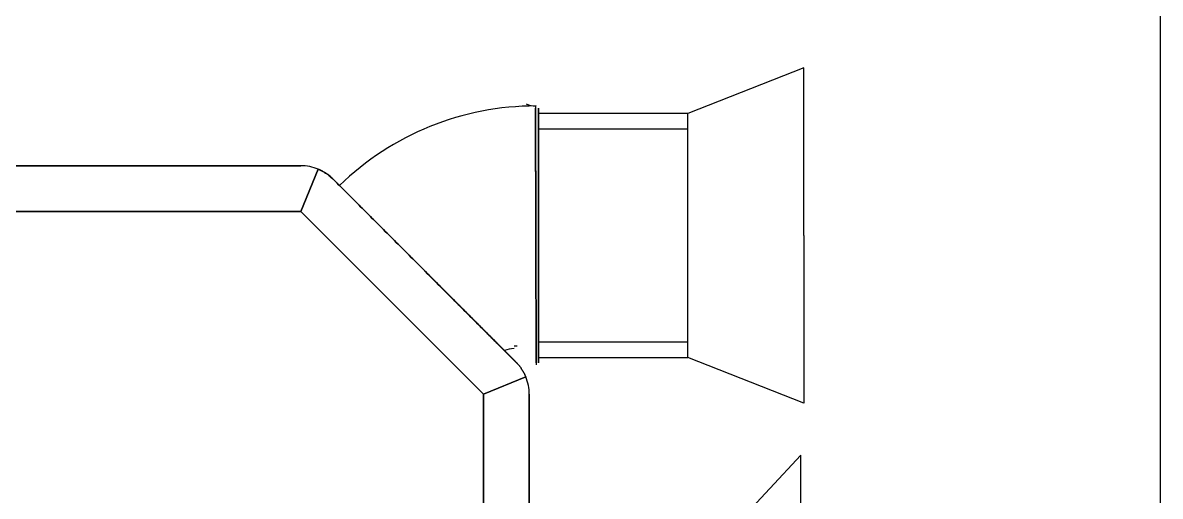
# Model space of a CAD drawing. Header units: millimetres. Extents: x 441156 to 441876, y 4514765 to 4515211.
# Drawn here: x 441318.2036 to 441318.5771, y 4514934.5748 to 4514934.7302 of the extents above; entities that cross this region are included whole.
import ezdxf

# ---------------------------------------------------------------- set-up
doc = ezdxf.new("R2010")
doc.units = ezdxf.units.MM
doc.layers.add('Instalaciones_ventilación_extracción', color=86, linetype='Continuous', lineweight=25)
doc.layers.add('VENTILACIÓN NOTAS', color=7, linetype='Continuous')

msp = doc.modelspace()

# ---------------------------------------------------------------- linework, layer by layer
at = {"layer": 'Instalaciones_ventilación_extracción'}
for p, q in [((441318.4600768578, 4514934.715402823), (441318.4219429291, 4514934.700402823)), ((441318.4600768578, 4514934.660402823), (441318.4600768578, 4514934.715402823)), ((441318.3719560191, 4514934.702902835), (441318.372104372, 4514934.617902963)), ((441318.3719560191, 4514934.702902835), (441318.372104372, 4514934.617902963)), ((441318.3719573281, 4514934.702152823), (441318.3721030632, 4514934.618652823)), ((441318.3721030632, 4514934.618652823), (441318.3719573281, 4514934.702152823)), ((441318.3729429291, 4514934.618652823), (441318.3729429291, 4514934.702152823)), ((441318.3729429291, 4514934.702152823), (441318.3729429291, 4514934.618652823)), ((441318.3729429291, 4514934.620402823), (441318.3729429291, 4514934.700402823)), ((441318.4219429291, 4514934.700402823), (441318.3729429291, 4514934.700402823)), ((441318.3729429291, 4514934.700402823), (441318.3729429291, 4514934.620402823)), ((441318.4219429291, 4514934.620402823), (441318.4219429291, 4514934.700402823)), ((441318.3729429291, 4514934.695402823), (441318.3729429291, 4514934.625402823)), ((441318.3729429291, 4514934.695402823), (441318.4219429291, 4514934.695402823)), ((441318.3729429291, 4514934.625402823), (441318.3729429291, 4514934.695402823)), ((441318.0348718512, 4514934.683283072), (441318.2948718512, 4514934.683283072)), ((441318.2948718512, 4514934.683283072), (441318.0348718512, 4514934.683283072)), ((441318.3006070686, 4514934.682143349), (441318.2948659539, 4514934.668283072)), ((441318.2948659539, 4514934.668283072), (441318.3006070686, 4514934.682143349)), ((441318.3004919225, 4514934.682190436), (441318.3004834997, 4514934.682193839)), ((441318.3004834997, 4514934.682193839), (441318.3004958593, 4514934.682188849)), ((441318.3005171453, 4514934.682180228), (441318.3004919225, 4514934.682190436)), ((441318.3004958593, 4514934.682188849), (441318.3005328619, 4514934.682173834)), ((441318.3005590917, 4514934.682163123), (441318.3005171453, 4514934.682180228)), ((441318.3005328619, 4514934.682173834), (441318.3005942785, 4514934.682148642)), ((441318.3006175787, 4514934.682138999), (441318.3005590917, 4514934.682163123)), ((441318.3005942785, 4514934.682148642), (441318.3006798346, 4514934.682113028)), ((441318.3008080389, 4514934.682058478), (441318.3006070654, 4514934.682143347)), ((441318.3006070654, 4514934.682143347), (441318.3008080389, 4514934.682058478)), ((441318.3006924383, 4514934.682107734), (441318.3006175787, 4514934.682138999)), ((441318.3006798346, 4514934.682113028), (441318.3007890417, 4514934.682066794)), ((441318.300783457, 4514934.682069266), (441318.3006924383, 4514934.682107734)), ((441318.3008901617, 4514934.682023322), (441318.300783457, 4514934.682069266)), ((441318.3007890417, 4514934.682066794), (441318.3009212133, 4514934.682009421)), ((441318.3010063269, 4514934.681971304), (441318.3008080389, 4514934.682058478)), ((441318.3008080389, 4514934.682058478), (441318.3010063269, 4514934.681971304)), ((441318.3010120794, 4514934.68196952), (441318.3008901617, 4514934.682023322)), ((441318.3009212133, 4514934.682009421), (441318.301075617, 4514934.681940329)), ((441318.3012021123, 4514934.681881827), (441318.3010063269, 4514934.681971304)), ((441318.3010063269, 4514934.681971304), (441318.3012021123, 4514934.681881827)), ((441318.3011487524, 4514934.681907508), (441318.3010120794, 4514934.68196952)), ((441318.301075617, 4514934.681940329), (441318.3012515508, 4514934.681858908)), ((441318.3012996771, 4514934.681836905), (441318.3011487524, 4514934.681907508)), ((441318.3013952581, 4514934.681790213), (441318.3012021123, 4514934.681881827)), ((441318.3012021123, 4514934.681881827), (441318.3013952581, 4514934.681790213)), ((441318.3012515508, 4514934.681858908), (441318.3014482671, 4514934.681764578)), ((441318.301464411, 4514934.681757346), (441318.3012996771, 4514934.681836905)), ((441318.3015856268, 4514934.6816966), (441318.3013952581, 4514934.681790213)), ((441318.3013952581, 4514934.681790213), (441318.3015856268, 4514934.6816966)), ((441318.3014482671, 4514934.681764578), (441318.301664591, 4514934.681656913)), ((441318.3016424505, 4514934.681668479), (441318.301464411, 4514934.681757346)), ((441318.3017730658, 4514934.681601156), (441318.3015856268, 4514934.6816966)), ((441318.3015856268, 4514934.6816966), (441318.3017730658, 4514934.681601156)), ((441318.3018333379, 4514934.681569922), (441318.3016424505, 4514934.681668479)), ((441318.301664591, 4514934.681656913), (441318.3018982488, 4514934.681535712)), ((441318.3019574224, 4514934.681504034), (441318.3017730658, 4514934.681601156)), ((441318.3017730658, 4514934.681601156), (441318.3019574224, 4514934.681504034)), ((441318.3020366003, 4514934.681461325), (441318.3018333379, 4514934.681569922)), ((441318.3018982488, 4514934.681535712), (441318.3021478826, 4514934.681400397)), ((441318.3021385595, 4514934.681405371), (441318.3019574224, 4514934.681504034)), ((441318.3019574224, 4514934.681504034), (441318.3021385595, 4514934.681405371)), ((441318.3022515356, 4514934.681342246), (441318.3020366003, 4514934.681461325)), ((441318.3023163244, 4514934.68130535), (441318.3021385595, 4514934.681405371)), ((441318.3021385595, 4514934.681405371), (441318.3023163244, 4514934.68130535)), ((441318.3021478826, 4514934.681400397), (441318.3024121038, 4514934.681250357)), ((441318.3024773962, 4514934.681212119), (441318.3022515356, 4514934.681342246)), ((441318.302490595, 4514934.681204138), (441318.3023163244, 4514934.68130535)), ((441318.3023163244, 4514934.68130535), (441318.302490595, 4514934.681204138)), ((441318.3024121038, 4514934.681250357), (441318.3026895697, 4514934.681085013)), ((441318.3027134802, 4514934.681070395), (441318.3024773962, 4514934.681212119)), ((441318.3026612646, 4514934.681101935), (441318.302490595, 4514934.681204138)), ((441318.302490595, 4514934.681204138), (441318.3026612646, 4514934.681101935)), ((441318.3028282262, 4514934.680998984), (441318.3026612646, 4514934.681101935)), ((441318.3026612646, 4514934.681101935), (441318.3028282262, 4514934.680998984)), ((441318.3026895697, 4514934.681085013), (441318.3029789373, 4514934.680903738)), ((441318.3029591009, 4514934.680916511), (441318.3027134802, 4514934.681070395)), ((441318.3029913427, 4514934.680895453), (441318.3028282262, 4514934.680998984)), ((441318.3028282262, 4514934.680998984), (441318.3029913427, 4514934.680895453)), ((441318.3032135412, 4514934.680749915), (441318.3029591009, 4514934.680916511)), ((441318.3029789373, 4514934.680903738), (441318.3032788336, 4514934.680705938)), ((441318.3031505224, 4514934.680791572), (441318.3029913427, 4514934.680895453)), ((441318.3029913427, 4514934.680895453), (441318.3031505224, 4514934.680791572)), ((441318.3033056433, 4514934.680687536), (441318.3031505224, 4514934.680791572)), ((441318.3031505224, 4514934.680791572), (441318.3033056433, 4514934.680687536)), ((441318.303476145, 4514934.680570045), (441318.3032135412, 4514934.680749915)), ((441318.3032788336, 4514934.680705938), (441318.3035879309, 4514934.680491003)), ((441318.3034566137, 4514934.680583564), (441318.3033056433, 4514934.680687536)), ((441318.3033056433, 4514934.680687536), (441318.3034566137, 4514934.680583564)), ((441318.3036041357, 4514934.680479224), (441318.3034566137, 4514934.680583564)), ((441318.3034566137, 4514934.680583564), (441318.3036041357, 4514934.680479224)), ((441318.3037461797, 4514934.680376334), (441318.303476145, 4514934.680570045)), ((441318.3035879309, 4514934.680491003), (441318.3039048712, 4514934.680258337)), ((441318.3037485449, 4514934.680374472), (441318.3036041357, 4514934.680479224)), ((441318.3036041357, 4514934.680479224), (441318.3037485449, 4514934.680374472)), ((441318.3040229742, 4514934.680168235), (441318.3037461797, 4514934.680376334)), ((441318.3038896124, 4514934.680269583), (441318.3037485449, 4514934.680374472)), ((441318.3037485449, 4514934.680374472), (441318.3038896124, 4514934.680269583)), ((441318.3040271398, 4514934.680164877), (441318.3038896124, 4514934.680269583)), ((441318.3038896124, 4514934.680269583), (441318.3040271398, 4514934.680164877)), ((441318.3039048712, 4514934.680258337), (441318.3042282964, 4514934.68000733)), ((441318.304305689, 4514934.67994509), (441318.3040229742, 4514934.680168235)), ((441318.3041608679, 4514934.68006066), (441318.3040271398, 4514934.680164877)), ((441318.3040271398, 4514934.680164877), (441318.3041608679, 4514934.68006066)), ((441318.3042906133, 4514934.67995722), (441318.3041608679, 4514934.68006066)), ((441318.3041608679, 4514934.68006066), (441318.3042906133, 4514934.67995722)), ((441318.3042282964, 4514934.68000733), (441318.3045568487, 4514934.679737372)), ((441318.3044161322, 4514934.67985488), (441318.3042906133, 4514934.67995722)), ((441318.3042906133, 4514934.67995722), (441318.3044161322, 4514934.67985488)), ((441318.3045934698, 4514934.679706305), (441318.304305689, 4514934.67994509)), ((441318.3045372717, 4514934.679753882), (441318.3044161322, 4514934.67985488)), ((441318.3044161322, 4514934.67985488), (441318.3045372717, 4514934.679753882)), ((441318.3046542913, 4514934.679654257), (441318.3045372717, 4514934.679753882)), ((441318.3045372717, 4514934.679753882), (441318.3046542913, 4514934.679654257)), ((441318.3045568487, 4514934.679737372), (441318.3048892004, 4514934.679447867)), ((441318.304885462, 4514934.679451224), (441318.3045934698, 4514934.679706305)), ((441318.3047673132, 4514934.679556036), (441318.3046542913, 4514934.679654257)), ((441318.3046542913, 4514934.679654257), (441318.3047673132, 4514934.679556036)), ((441318.3048762152, 4514934.679459509), (441318.3047673132, 4514934.679556036)), ((441318.3047673132, 4514934.679556036), (441318.3048762152, 4514934.679459509)), ((441318.3049801122, 4514934.679365622), (441318.3048762152, 4514934.679459509)), ((441318.3048762152, 4514934.679459509), (441318.3049801122, 4514934.679365622)), ((441318.3051807806, 4514934.67917922), (441318.304885462, 4514934.679451224)), ((441318.3048892004, 4514934.679447867), (441318.3052250769, 4514934.679137137)), ((441318.3050785314, 4514934.679275061), (441318.3049801122, 4514934.679365622)), ((441318.3049801122, 4514934.679365622), (441318.3050785314, 4514934.679275061)), ((441318.3051687566, 4514934.679190573), (441318.3050785314, 4514934.679275061)), ((441318.3050785314, 4514934.679275061), (441318.3051687566, 4514934.679190573)), ((441318.3052254278, 4514934.679136802), (441318.3051687566, 4514934.679190573)), ((441318.3051687566, 4514934.679190573), (441318.3052254278, 4514934.679136802)), ((441318.305478449, 4514934.67888967), (441318.3051807806, 4514934.67917922)), ((441318.3052250769, 4514934.679137137), (441318.3052672216, 4514934.679096793)), ((441318.3657255862, 4514934.618636644), (441318.3052254223, 4514934.679136807)), ((441318.3052254223, 4514934.679136807), (441318.3657255862, 4514934.618636644)), ((441318.3052672216, 4514934.679096793), (441318.3053093969, 4514934.679056082)), ((441318.3053093969, 4514934.679056082), (441318.3053516027, 4514934.679015021)), ((441318.3053516027, 4514934.679015021), (441318.3053938543, 4514934.678973609)), ((441318.3053938543, 4514934.678973609), (441318.3054361364, 4514934.678931815)), ((441318.3054361364, 4514934.678931815), (441318.305478449, 4514934.67888967)), ((441318.3054784529, 4514934.678889674), (441318.3654784529, 4514934.618889674)), ((441318.3654784529, 4514934.618889674), (441318.3054784529, 4514934.678889674)), ((441318.3057971136, 4514934.678571005), (441318.3054785711, 4514934.678889563)), ((441318.3054785711, 4514934.678889563), (441318.3057971136, 4514934.678571005)), ((441318.3061274969, 4514934.678240637), (441318.3057971136, 4514934.678571005)), ((441318.3057971136, 4514934.678571005), (441318.3061274969, 4514934.678240637)), ((441318.3064691565, 4514934.677898978), (441318.3061274969, 4514934.678240637)), ((441318.3061274969, 4514934.678240637), (441318.3064691565, 4514934.677898978)), ((441318.3068214666, 4514934.677546652), (441318.3064691565, 4514934.677898978)), ((441318.3064691565, 4514934.677898978), (441318.3068214666, 4514934.677546652)), ((441318.307183573, 4514934.677184546), (441318.3068214666, 4514934.677546652)), ((441318.3068214666, 4514934.677546652), (441318.307183573, 4514934.677184546)), ((441318.3075545599, 4514934.676813575), (441318.307183573, 4514934.677184546)), ((441318.307183573, 4514934.677184546), (441318.3075545599, 4514934.676813575)), ((441318.3079334661, 4514934.676434668), (441318.3075545599, 4514934.676813575)), ((441318.3075545599, 4514934.676813575), (441318.3079334661, 4514934.676434668)), ((441318.3083193761, 4514934.676048758), (441318.3079334661, 4514934.676434668)), ((441318.3079334661, 4514934.676434668), (441318.3083193761, 4514934.676048758)), ((441318.3087112371, 4514934.675656882), (441318.3083193761, 4514934.676048758)), ((441318.3083193761, 4514934.676048758), (441318.3087112371, 4514934.675656882)), ((441318.3091077978, 4514934.675260321), (441318.3087112371, 4514934.675656882)), ((441318.3087112371, 4514934.675656882), (441318.3091077978, 4514934.675260321)), ((441318.3095077917, 4514934.674860342), (441318.3091077978, 4514934.675260321)), ((441318.3091077978, 4514934.675260321), (441318.3095077917, 4514934.674860342)), ((441318.3099099371, 4514934.674458197), (441318.3095077917, 4514934.674860342)), ((441318.3095077917, 4514934.674860342), (441318.3099099371, 4514934.674458197)), ((441318.3103142034, 4514934.674053931), (441318.3099099371, 4514934.674458197)), ((441318.3099099371, 4514934.674458197), (441318.3103142034, 4514934.674053931)), ((441318.3107308904, 4514934.673637244), (441318.3103142034, 4514934.674053931)), ((441318.3103142034, 4514934.674053931), (441318.3107308904, 4514934.673637244)), ((441318.3111620123, 4514934.673206122), (441318.3107308904, 4514934.673637244)), ((441318.3107308904, 4514934.673637244), (441318.3111620123, 4514934.673206122)), ((441318.3116068518, 4514934.672761283), (441318.3111620123, 4514934.673206122)), ((441318.3111620123, 4514934.673206122), (441318.3116068518, 4514934.672761283)), ((441318.3120647222, 4514934.672303412), (441318.3116068518, 4514934.672761283)), ((441318.3116068518, 4514934.672761283), (441318.3120647222, 4514934.672303412)), ((441318.3125349066, 4514934.671833227), (441318.3120647222, 4514934.672303412)), ((441318.3120647222, 4514934.672303412), (441318.3125349066, 4514934.671833227)), ((441318.3130165655, 4514934.671351554), (441318.3125349066, 4514934.671833227)), ((441318.3125349066, 4514934.671833227), (441318.3130165655, 4514934.671351554)), ((441318.3135087377, 4514934.670859396), (441318.3130165655, 4514934.671351554)), ((441318.3130165655, 4514934.671351554), (441318.3135087377, 4514934.670859396)), ((441318.3140104162, 4514934.670357703), (441318.3135087377, 4514934.670859396)), ((441318.3135087377, 4514934.670859396), (441318.3140104162, 4514934.670357703)), ((441318.3145206396, 4514934.669847495), (441318.3140104162, 4514934.670357703)), ((441318.3140104162, 4514934.670357703), (441318.3145206396, 4514934.669847495)), ((441318.3150384161, 4514934.669329719), (441318.3145206396, 4514934.669847495)), ((441318.3145206396, 4514934.669847495), (441318.3150384161, 4514934.669329719)), ((441318.0348777484, 4514934.668283072), (441318.2948659539, 4514934.668283072)), ((441318.2948659539, 4514934.668283072), (441318.0348777484, 4514934.668283072)), ((441318.2948659539, 4514934.668283072), (441318.3548718512, 4514934.608277175)), ((441318.3548718512, 4514934.608277175), (441318.2948659539, 4514934.668283072)), ((441318.3155626776, 4514934.668805442), (441318.3150384161, 4514934.669329719)), ((441318.3150384161, 4514934.669329719), (441318.3155626776, 4514934.668805442)), ((441318.3160922033, 4514934.668275916), (441318.3155626776, 4514934.668805442)), ((441318.3155626776, 4514934.668805442), (441318.3160922033, 4514934.668275916)), ((441318.3166257574, 4514934.667742361), (441318.3160922033, 4514934.668275916)), ((441318.3160922033, 4514934.668275916), (441318.3166257574, 4514934.667742361)), ((441318.3171621191, 4514934.667206015), (441318.3166257574, 4514934.667742361)), ((441318.3166257574, 4514934.667742361), (441318.3171621191, 4514934.667206015)), ((441318.3177000219, 4514934.666668112), (441318.3171621191, 4514934.667206015)), ((441318.3171621191, 4514934.667206015), (441318.3177000219, 4514934.666668112)), ((441318.3182380773, 4514934.666130042), (441318.3177000219, 4514934.666668112)), ((441318.3177000219, 4514934.666668112), (441318.3182380773, 4514934.666130042)), ((441318.3187748663, 4514934.665593253), (441318.3182380773, 4514934.666130042)), ((441318.3182380773, 4514934.666130042), (441318.3187748663, 4514934.665593253)), ((441318.3193089392, 4514934.665059195), (441318.3187748663, 4514934.665593253)), ((441318.3187748663, 4514934.665593253), (441318.3193089392, 4514934.665059195)), ((441318.3198388464, 4514934.664529288), (441318.3193089392, 4514934.665059195)), ((441318.3193089392, 4514934.665059195), (441318.3198388464, 4514934.664529288)), ((441318.3203707983, 4514934.66399732), (441318.3198388464, 4514934.664529288)), ((441318.3198388464, 4514934.664529288), (441318.3203707983, 4514934.66399732)), ((441318.3209157812, 4514934.663452337), (441318.3203707983, 4514934.66399732)), ((441318.3203707983, 4514934.66399732), (441318.3209157812, 4514934.663452337)), ((441318.3214728186, 4514934.6628953), (441318.3209157812, 4514934.663452337)), ((441318.3209157812, 4514934.663452337), (441318.3214728186, 4514934.6628953)), ((441318.3220407812, 4514934.662327338), (441318.3214728186, 4514934.6628953)), ((441318.3214728186, 4514934.6628953), (441318.3220407812, 4514934.662327338)), ((441318.32261854, 4514934.661749594), (441318.3220407812, 4514934.662327338)), ((441318.3220407812, 4514934.662327338), (441318.32261854, 4514934.661749594)), ((441318.3232049352, 4514934.661163199), (441318.32261854, 4514934.661749594)), ((441318.32261854, 4514934.661749594), (441318.3232049352, 4514934.661163199)), ((441318.323798731, 4514934.660569403), (441318.3232049352, 4514934.661163199)), ((441318.3232049352, 4514934.661163199), (441318.323798731, 4514934.660569403)), ((441318.3243986609, 4514934.659969458), (441318.323798731, 4514934.660569403)), ((441318.323798731, 4514934.660569403), (441318.3243986609, 4514934.659969458)), ((441318.3250034887, 4514934.659364645), (441318.3243986609, 4514934.659969458)), ((441318.3243986609, 4514934.659969458), (441318.3250034887, 4514934.659364645)), ((441318.3256119329, 4514934.658756201), (441318.3250034887, 4514934.659364645)), ((441318.3250034887, 4514934.659364645), (441318.3256119329, 4514934.658756201)), ((441318.3262227728, 4514934.658145362), (441318.3256119329, 4514934.658756201)), ((441318.3256119329, 4514934.658756201), (441318.3262227728, 4514934.658145362)), ((441318.4600768578, 4514934.660402823), (441318.4600768578, 4514934.605402823)), ((441318.3268347265, 4514934.657533408), (441318.3262227728, 4514934.658145362)), ((441318.3262227728, 4514934.658145362), (441318.3268347265, 4514934.657533408)), ((441318.3274464361, 4514934.656921698), (441318.3268347265, 4514934.657533408)), ((441318.3268347265, 4514934.657533408), (441318.3274464361, 4514934.656921698)), ((441318.3280565588, 4514934.656311575), (441318.3274464361, 4514934.656921698)), ((441318.3274464361, 4514934.656921698), (441318.3280565588, 4514934.656311575)), ((441318.3286637365, 4514934.655704383), (441318.3280565588, 4514934.656311575)), ((441318.3280565588, 4514934.656311575), (441318.3286637365, 4514934.655704383)), ((441318.3292666265, 4514934.655101508), (441318.3286637365, 4514934.655704383)), ((441318.3286637365, 4514934.655704383), (441318.3292666265, 4514934.655101508)), ((441318.3298638097, 4514934.654504309), (441318.3292666265, 4514934.655101508)), ((441318.3292666265, 4514934.655101508), (441318.3298638097, 4514934.654504309)), ((441318.3304539282, 4514934.653914191), (441318.3298638097, 4514934.654504309)), ((441318.3298638097, 4514934.654504309), (441318.3304539282, 4514934.653914191)), ((441318.3310355779, 4514934.653332557), (441318.3304539282, 4514934.653914191)), ((441318.3304539282, 4514934.653914191), (441318.3310355779, 4514934.653332557)), ((441318.3316084997, 4514934.652759619), (441318.3310355779, 4514934.653332557)), ((441318.3310355779, 4514934.653332557), (441318.3316084997, 4514934.652759619)), ((441318.3321868688, 4514934.652181266), (441318.3316084997, 4514934.652759619)), ((441318.3316084997, 4514934.652759619), (441318.3321868688, 4514934.652181266)), ((441318.3327741644, 4514934.651593954), (441318.3321868688, 4514934.652181266)), ((441318.3321868688, 4514934.652181266), (441318.3327741644, 4514934.651593954)), ((441318.333369013, 4514934.650999106), (441318.3327741644, 4514934.651593954)), ((441318.3327741644, 4514934.651593954), (441318.333369013, 4514934.650999106)), ((441318.3339700414, 4514934.650398093), (441318.333369013, 4514934.650999106)), ((441318.333369013, 4514934.650999106), (441318.3339700414, 4514934.650398093)), ((441318.3345758459, 4514934.649792288), (441318.3339700414, 4514934.650398093)), ((441318.3339700414, 4514934.650398093), (441318.3345758459, 4514934.649792288)), ((441318.3351850683, 4514934.649183066), (441318.3345758459, 4514934.649792288)), ((441318.3345758459, 4514934.649792288), (441318.3351850683, 4514934.649183066)), ((441318.3357963507, 4514934.648571769), (441318.3351850683, 4514934.649183066)), ((441318.3351850683, 4514934.649183066), (441318.3357963507, 4514934.648571769)), ((441318.3364083654, 4514934.647959754), (441318.3357963507, 4514934.648571769)), ((441318.3357963507, 4514934.648571769), (441318.3364083654, 4514934.647959754)), ((441318.3370197698, 4514934.647348349), (441318.3364083654, 4514934.647959754)), ((441318.3364083654, 4514934.647959754), (441318.3370197698, 4514934.647348349)), ((441318.3376292364, 4514934.646738898), (441318.3370197698, 4514934.647348349)), ((441318.3370197698, 4514934.647348349), (441318.3376292364, 4514934.646738898)), ((441318.3382355444, 4514934.64613259), (441318.3376292364, 4514934.646738898)), ((441318.3376292364, 4514934.646738898), (441318.3382355444, 4514934.64613259)), ((441318.3388374426, 4514934.645530691), (441318.3382355444, 4514934.64613259)), ((441318.3382355444, 4514934.64613259), (441318.3388374426, 4514934.645530691)), ((441318.339433695, 4514934.644934424), (441318.3388374426, 4514934.645530691)), ((441318.3388374426, 4514934.645530691), (441318.339433695, 4514934.644934424)), ((441318.3400230047, 4514934.64434513), (441318.339433695, 4514934.644934424)), ((441318.339433695, 4514934.644934424), (441318.3400230047, 4514934.64434513)), ((441318.340604151, 4514934.643763968), (441318.3400230047, 4514934.64434513)), ((441318.3400230047, 4514934.64434513), (441318.340604151, 4514934.643763968)), ((441318.3411759741, 4514934.643192145), (441318.340604151, 4514934.643763968)), ((441318.340604151, 4514934.643763968), (441318.3411759741, 4514934.643192145)), ((441318.3417373297, 4514934.642630804), (441318.3411759741, 4514934.643192145)), ((441318.3411759741, 4514934.643192145), (441318.3417373297, 4514934.642630804)), ((441318.3422870886, 4514934.642081046), (441318.3417373297, 4514934.642630804)), ((441318.3417373297, 4514934.642630804), (441318.3422870886, 4514934.642081046)), ((441318.3428241216, 4514934.641544012), (441318.3422870886, 4514934.642081046)), ((441318.3422870886, 4514934.642081046), (441318.3428241216, 4514934.641544012)), ((441318.3433528082, 4514934.641015327), (441318.3428241216, 4514934.641544012)), ((441318.3428241216, 4514934.641544012), (441318.3433528082, 4514934.641015327)), ((441318.3438855383, 4514934.640482596), (441318.3433528082, 4514934.641015327)), ((441318.3433528082, 4514934.641015327), (441318.3438855383, 4514934.640482596)), ((441318.344421549, 4514934.639946586), (441318.3438855383, 4514934.640482596)), ((441318.3438855383, 4514934.640482596), (441318.344421549, 4514934.639946586)), ((441318.3449594061, 4514934.639408713), (441318.344421549, 4514934.639946586)), ((441318.344421549, 4514934.639946586), (441318.3449594061, 4514934.639408713)), ((441318.3454977209, 4514934.638870413), (441318.3449594061, 4514934.639408713)), ((441318.3449594061, 4514934.639408713), (441318.3454977209, 4514934.638870413)), ((441318.3460350591, 4514934.638333075), (441318.3454977209, 4514934.638870413)), ((441318.3454977209, 4514934.638870413), (441318.3460350591, 4514934.638333075)), ((441318.3465701544, 4514934.637797965), (441318.3460350591, 4514934.638333075)), ((441318.3460350591, 4514934.638333075), (441318.3465701544, 4514934.637797965)), ((441318.3471018011, 4514934.637266318), (441318.3465701544, 4514934.637797965)), ((441318.3465701544, 4514934.637797965), (441318.3471018011, 4514934.637266318)), ((441318.3476287939, 4514934.636739325), (441318.3471018011, 4514934.637266318)), ((441318.3471018011, 4514934.637266318), (441318.3476287939, 4514934.636739325)), ((441318.3481499121, 4514934.636218222), (441318.3476287939, 4514934.636739325)), ((441318.3476287939, 4514934.636739325), (441318.3481499121, 4514934.636218222)), ((441318.3486639959, 4514934.635704123), (441318.3481499121, 4514934.636218222)), ((441318.3481499121, 4514934.636218222), (441318.3486639959, 4514934.635704123)), ((441318.3491700994, 4514934.635198019), (441318.3486639959, 4514934.635704123)), ((441318.3486639959, 4514934.635704123), (441318.3491700994, 4514934.635198019)), ((441318.349667246, 4514934.634700873), (441318.3491700994, 4514934.635198019)), ((441318.3491700994, 4514934.635198019), (441318.349667246, 4514934.634700873)), ((441318.3501544744, 4514934.634213645), (441318.349667246, 4514934.634700873)), ((441318.349667246, 4514934.634700873), (441318.3501544744, 4514934.634213645)), ((441318.3506308233, 4514934.633737311), (441318.3501544744, 4514934.634213645)), ((441318.3501544744, 4514934.634213645), (441318.3506308233, 4514934.633737311)), ((441318.3510953619, 4514934.633272773), (441318.3506308233, 4514934.633737311)), ((441318.3506308233, 4514934.633737311), (441318.3510953619, 4514934.633272773)), ((441318.3515473577, 4514934.632820762), (441318.3510953619, 4514934.633272773)), ((441318.3510953619, 4514934.633272773), (441318.3515473577, 4514934.632820762)), ((441318.3519861242, 4514934.632381995), (441318.3515473577, 4514934.632820762)), ((441318.3515473577, 4514934.632820762), (441318.3519861242, 4514934.632381995)), ((441318.3524109899, 4514934.631957144), (441318.3519861242, 4514934.632381995)), ((441318.3519861242, 4514934.632381995), (441318.3524109899, 4514934.631957144)), ((441318.3528212988, 4514934.631546835), (441318.3524109899, 4514934.631957144)), ((441318.3524109899, 4514934.631957144), (441318.3528212988, 4514934.631546835)), ((441318.3532250769, 4514934.631143042), (441318.3528212988, 4514934.631546835)), ((441318.3528212988, 4514934.631546835), (441318.3532250769, 4514934.631143042)), ((441318.3536275122, 4514934.630740622), (441318.3532250769, 4514934.631143042)), ((441318.3532250769, 4514934.631143042), (441318.3536275122, 4514934.630740622)), ((441318.3540273382, 4514934.630340796), (441318.3536275122, 4514934.630740622)), ((441318.3536275122, 4514934.630740622), (441318.3540273382, 4514934.630340796)), ((441318.354423319, 4514934.6299448), (441318.3540273382, 4514934.630340796)), ((441318.3540273382, 4514934.630340796), (441318.354423319, 4514934.6299448)), ((441318.354814234, 4514934.629553885), (441318.354423319, 4514934.6299448)), ((441318.354423319, 4514934.6299448), (441318.354814234, 4514934.629553885)), ((441318.3551989233, 4514934.629169196), (441318.354814234, 4514934.629553885)), ((441318.354814234, 4514934.629553885), (441318.3551989233, 4514934.629169196)), ((441318.355576441, 4514934.628791678), (441318.3551989233, 4514934.629169196)), ((441318.3551989233, 4514934.629169196), (441318.355576441, 4514934.628791678)), ((441318.3559458868, 4514934.628422232), (441318.355576441, 4514934.628791678)), ((441318.355576441, 4514934.628791678), (441318.3559458868, 4514934.628422232)), ((441318.3563063451, 4514934.628061774), (441318.3559458868, 4514934.628422232)), ((441318.3559458868, 4514934.628422232), (441318.3563063451, 4514934.628061774)), ((441318.3566569311, 4514934.627711203), (441318.3563063451, 4514934.628061774)), ((441318.3563063451, 4514934.628061774), (441318.3566569311, 4514934.627711203)), ((441318.3569968664, 4514934.627371268), (441318.3566569311, 4514934.627711203)), ((441318.3566569311, 4514934.627711203), (441318.3569968664, 4514934.627371268)), ((441318.3573256017, 4514934.627042517), (441318.3569968664, 4514934.627371268)), ((441318.3569968664, 4514934.627371268), (441318.3573256017, 4514934.627042517)), ((441318.3576426031, 4514934.626725531), (441318.3573256017, 4514934.627042517)), ((441318.3573256017, 4514934.627042517), (441318.3576426031, 4514934.626725531)), ((441318.3579472906, 4514934.626420829), (441318.3576426031, 4514934.626725531)), ((441318.3576426031, 4514934.626725531), (441318.3579472906, 4514934.626420829)), ((441318.3582391454, 4514934.626128973), (441318.3579472906, 4514934.626420829)), ((441318.3579472906, 4514934.626420829), (441318.3582391454, 4514934.626128973)), ((441318.3585177404, 4514934.625850379), (441318.3582391454, 4514934.626128973)), ((441318.3582391454, 4514934.626128973), (441318.3585177404, 4514934.625850379)), ((441318.3587828924, 4514934.625585242), (441318.3585177404, 4514934.625850379)), ((441318.3585177404, 4514934.625850379), (441318.3587828924, 4514934.625585242)), ((441318.359034403, 4514934.625333731), (441318.3587828924, 4514934.625585242)), ((441318.3587828924, 4514934.625585242), (441318.359034403, 4514934.625333731)), ((441318.3592720892, 4514934.62509603), (441318.359034403, 4514934.625333731)), ((441318.359034403, 4514934.625333731), (441318.3592720892, 4514934.62509603)), ((441318.3594963629, 4514934.624871772), (441318.3592720892, 4514934.62509603)), ((441318.3592720892, 4514934.62509603), (441318.3594963629, 4514934.624871772)), ((441318.4219429291, 4514934.625402823), (441318.3729429291, 4514934.625402823)), ((441318.3597129004, 4514934.624655219), (441318.3594963629, 4514934.624871772)), ((441318.3594963629, 4514934.624871772), (441318.3597129004, 4514934.624655219)), ((441318.3599224493, 4514934.624445669), (441318.3597129004, 4514934.624655219)), ((441318.3597129004, 4514934.624655219), (441318.3599224493, 4514934.624445669)), ((441318.3601240637, 4514934.624244071), (441318.3599224493, 4514934.624445669)), ((441318.3599224493, 4514934.624445669), (441318.3601240637, 4514934.624244071)), ((441318.3603167516, 4514934.624051383), (441318.3601240637, 4514934.624244071)), ((441318.3601240637, 4514934.624244071), (441318.3603167516, 4514934.624051383)), ((441318.3604995672, 4514934.623868567), (441318.3603167516, 4514934.624051383)), ((441318.3603167516, 4514934.624051383), (441318.3604995672, 4514934.623868567)), ((441318.3606717474, 4514934.623696372), (441318.3604995672, 4514934.623868567)), ((441318.3604995672, 4514934.623868567), (441318.3606717474, 4514934.623696372)), ((441318.3608327276, 4514934.623535407), (441318.3606717474, 4514934.623696372)), ((441318.3606717474, 4514934.623696372), (441318.3608327276, 4514934.623535407)), ((441318.3609819128, 4514934.623386206), (441318.3608327276, 4514934.623535407)), ((441318.3608327276, 4514934.623535407), (441318.3609819128, 4514934.623386206)), ((441318.3611187536, 4514934.623249365), (441318.3609819128, 4514934.623386206)), ((441318.3609819128, 4514934.623386206), (441318.3611187536, 4514934.623249365)), ((441318.361242716, 4514934.623125418), (441318.3611187536, 4514934.623249365)), ((441318.3611187536, 4514934.623249365), (441318.361242716, 4514934.623125418)), ((441318.3613534948, 4514934.623014639), (441318.361242716, 4514934.623125418)), ((441318.361242716, 4514934.623125418), (441318.3613534948, 4514934.623014639)), ((441318.361450968, 4514934.622917151), (441318.3613534948, 4514934.623014639)), ((441318.3613534948, 4514934.623014639), (441318.361450968, 4514934.622917151)), ((441318.3615350439, 4514934.622833091), (441318.361450968, 4514934.622917151)), ((441318.361450968, 4514934.622917151), (441318.3615350439, 4514934.622833091)), ((441318.36160557, 4514934.622762549), (441318.3615350439, 4514934.622833091)), ((441318.3615350439, 4514934.622833091), (441318.36160557, 4514934.622762549)), ((441318.3616625005, 4514934.622705634), (441318.36160557, 4514934.622762549)), ((441318.36160557, 4514934.622762549), (441318.3616625005, 4514934.622705634)), ((441318.3617060797, 4514934.622662039), (441318.3616625005, 4514934.622705634)), ((441318.3616625005, 4514934.622705634), (441318.3617060797, 4514934.622662039)), ((441318.3617367193, 4514934.6226314), (441318.3617060797, 4514934.622662039)), ((441318.3617060797, 4514934.622662039), (441318.3617367193, 4514934.6226314)), ((441318.3617548162, 4514934.622613318), (441318.3617367193, 4514934.6226314)), ((441318.3617367193, 4514934.6226314), (441318.3617548162, 4514934.622613318)), ((441318.3617607519, 4514934.622607367), (441318.3617548162, 4514934.622613318)), ((441318.3617548162, 4514934.622613318), (441318.3617607519, 4514934.622607367)), ((441318.3658718512, 4514934.624033072), (441318.3648862501, 4514934.624033072)), ((441318.3657793524, 4514934.618579977), (441318.3657255804, 4514934.618636649)), ((441318.3657255804, 4514934.618636649), (441318.3657793524, 4514934.618579977)), ((441318.3658638403, 4514934.618489753), (441318.3657793524, 4514934.618579977)), ((441318.3657793524, 4514934.618579977), (441318.3658638403, 4514934.618489753)), ((441318.3659544012, 4514934.618391333), (441318.3658638403, 4514934.618489753)), ((441318.3658638403, 4514934.618489753), (441318.3659544012, 4514934.618391333)), ((441318.3660482885, 4514934.618287436), (441318.3659544012, 4514934.618391333)), ((441318.3659544012, 4514934.618391333), (441318.3660482885, 4514934.618287436)), ((441318.3661448156, 4514934.618178534), (441318.3660482885, 4514934.618287436)), ((441318.3660482885, 4514934.618287436), (441318.3661448156, 4514934.618178534)), ((441318.3662430365, 4514934.618065513), (441318.3661448156, 4514934.618178534)), ((441318.3661448156, 4514934.618178534), (441318.3662430365, 4514934.618065513)), ((441318.3663426611, 4514934.617948493), (441318.3662430365, 4514934.618065513)), ((441318.3662430365, 4514934.618065513), (441318.3663426611, 4514934.617948493)), ((441318.366443659, 4514934.617827353), (441318.3663426611, 4514934.617948493)), ((441318.3663426611, 4514934.617948493), (441318.366443659, 4514934.617827353)), ((441318.3665459997, 4514934.617701834), (441318.366443659, 4514934.617827353)), ((441318.366443659, 4514934.617827353), (441318.3665459997, 4514934.617701834)), ((441318.366649439, 4514934.617572089), (441318.3665459997, 4514934.617701834)), ((441318.3665459997, 4514934.617701834), (441318.366649439, 4514934.617572089)), ((441318.3667536565, 4514934.617438361), (441318.366649439, 4514934.617572089)), ((441318.366649439, 4514934.617572089), (441318.3667536565, 4514934.617438361)), ((441318.3729429291, 4514934.620402823), (441318.4219429291, 4514934.620402823)), ((441318.4600768578, 4514934.605402823), (441318.4219429291, 4514934.620402823)), ((441318.3548718512, 4514934.608277175), (441318.3687321282, 4514934.614018289)), ((441318.3687321282, 4514934.614018289), (441318.3548718512, 4514934.608277175)), ((441318.3668583624, 4514934.617300834), (441318.3667536565, 4514934.617438361)), ((441318.3667536565, 4514934.617438361), (441318.3668583624, 4514934.617300834)), ((441318.3669632513, 4514934.617159766), (441318.3668583624, 4514934.617300834)), ((441318.3668583624, 4514934.617300834), (441318.3669632513, 4514934.617159766)), ((441318.3670680029, 4514934.617015357), (441318.3669632513, 4514934.617159766)), ((441318.3669632513, 4514934.617159766), (441318.3670680029, 4514934.617015357)), ((441318.3671723425, 4514934.616867835), (441318.3670680029, 4514934.617015357)), ((441318.3670680029, 4514934.617015357), (441318.3671723425, 4514934.616867835)), ((441318.3672763159, 4514934.616716865), (441318.3671723425, 4514934.616867835)), ((441318.3671723425, 4514934.616867835), (441318.3672763159, 4514934.616716865)), ((441318.3673803503, 4514934.616561743), (441318.3672763159, 4514934.616716865)), ((441318.3672763159, 4514934.616716865), (441318.3673803503, 4514934.616561743)), ((441318.3674842321, 4514934.616402564), (441318.3673803503, 4514934.616561743)), ((441318.3673803503, 4514934.616561743), (441318.3674842321, 4514934.616402564)), ((441318.367587763, 4514934.616239447), (441318.3674842321, 4514934.616402564)), ((441318.3674842321, 4514934.616402564), (441318.367587763, 4514934.616239447)), ((441318.3676907141, 4514934.616072485), (441318.367587763, 4514934.616239447)), ((441318.367587763, 4514934.616239447), (441318.3676907141, 4514934.616072485)), ((441318.3677929174, 4514934.615901816), (441318.3676907141, 4514934.616072485)), ((441318.3676907141, 4514934.616072485), (441318.3677929174, 4514934.615901816)), ((441318.367894129, 4514934.615727546), (441318.3677929174, 4514934.615901816)), ((441318.3677929174, 4514934.615901816), (441318.367894129, 4514934.615727546)), ((441318.3679941503, 4514934.61554978), (441318.367894129, 4514934.615727546)), ((441318.367894129, 4514934.615727546), (441318.3679941503, 4514934.61554978)), ((441318.3680928136, 4514934.615368644), (441318.3679941503, 4514934.61554978)), ((441318.3679941503, 4514934.61554978), (441318.3680928136, 4514934.615368644)), ((441318.3681899359, 4514934.615184287), (441318.3680928136, 4514934.615368644)), ((441318.3680928136, 4514934.615368644), (441318.3681899359, 4514934.615184287)), ((441318.3682853796, 4514934.614996848), (441318.3681899359, 4514934.615184287)), ((441318.3681899359, 4514934.615184287), (441318.3682853796, 4514934.614996848)), ((441318.3683789923, 4514934.614806479), (441318.3682853796, 4514934.614996848)), ((441318.3682853796, 4514934.614996848), (441318.3683789923, 4514934.614806479)), ((441318.368470606, 4514934.614613334), (441318.3683789923, 4514934.614806479)), ((441318.3683789923, 4514934.614806479), (441318.368470606, 4514934.614613334)), ((441318.3685600836, 4514934.614417548), (441318.368470606, 4514934.614613334)), ((441318.368470606, 4514934.614613334), (441318.3685600836, 4514934.614417548)), ((441318.368647257, 4514934.614219259), (441318.3685600836, 4514934.614417548)), ((441318.3685600836, 4514934.614417548), (441318.368647257, 4514934.614219259)), ((441318.3687321264, 4514934.614018287), (441318.368647257, 4514934.614219259)), ((441318.368647257, 4514934.614219259), (441318.3687321264, 4514934.614018287)), ((441318.3548718512, 4514934.608277175), (441318.3548718512, 4514934.348288969)), ((441318.3548718512, 4514934.348288969), (441318.3548718512, 4514934.608277175)), ((441318.3698718511, 4514934.348283072), (441318.3698718511, 4514934.608283072)), ((441318.3698718511, 4514934.608283072), (441318.3698718511, 4514934.348283072)), ((441318.4590378166, 4514934.588283072), (441318.4134073845, 4514934.539318606)), ((441318.4590378166, 4514934.478283072), (441318.4590378166, 4514934.588283072))]:
    msp.add_line(p, q, dxfattribs=at)
for centre, radius, start, end in [((441318.3719429291, 4514934.710402823), 0.007500000000035811, 245.4924377096354, 270.1000185829145), ((441318.3719429291, 4514934.610402823), 0.09250000000044167, 89.89998141708554, 134.1141780529241), ((441318.2948718512, 4514934.668283072), 0.01500000000007162, 45.00000935984875, 46.35104384220769), ((441318.2948718512, 4514934.668283072), 0.01500000000007162, 45.00000935984875, 46.35104384220769), ((441318.3648718512, 4514934.615783072), 0.007500000000035811, 89.90001886310156, 114.5075248447666), ((441318.3548718512, 4514934.608283072), 0.01500000000007162, 43.64897488032975, 45.00000935984875), ((441318.3548718512, 4514934.608283072), 0.01500000000007162, 43.64897488032975, 45.00000935984875)]:
    msp.add_arc(centre, radius, start, end, dxfattribs=at)
for centre, major_axis, start_param, end_param in [((441318.2948718512, 4514934.668283072), (8.26636589428412e-18, 0.01500000000007162), -0.3923358589551307, 0), ((441318.2948718512, 4514934.668283072), (-8.26636589428412e-18, -0.01500000000007162), 2.749256794634659, 3.141592653589792), ((441318.3548718512, 4514934.608283072), (0.01500000000007162, -9.666365894290795e-18), 0, 0.3923358589551348), ((441318.3548718512, 4514934.608283072), (-0.01500000000007162, 8.76636589428651e-18), -3.141592653589792, -2.749256794634661)]:
    msp.add_ellipse(centre, major_axis=major_axis, ratio=0.9999999999999984, start_param=start_param, end_param=end_param, dxfattribs=at)
at = {"layer": 'VENTILACIÓN NOTAS', "color": 5}
msp.add_line((441318.5770647139, 4514938.068268482), (441318.5770647139, 4514933.97215931), dxfattribs=at)

doc.saveas('drawing.dxf')
